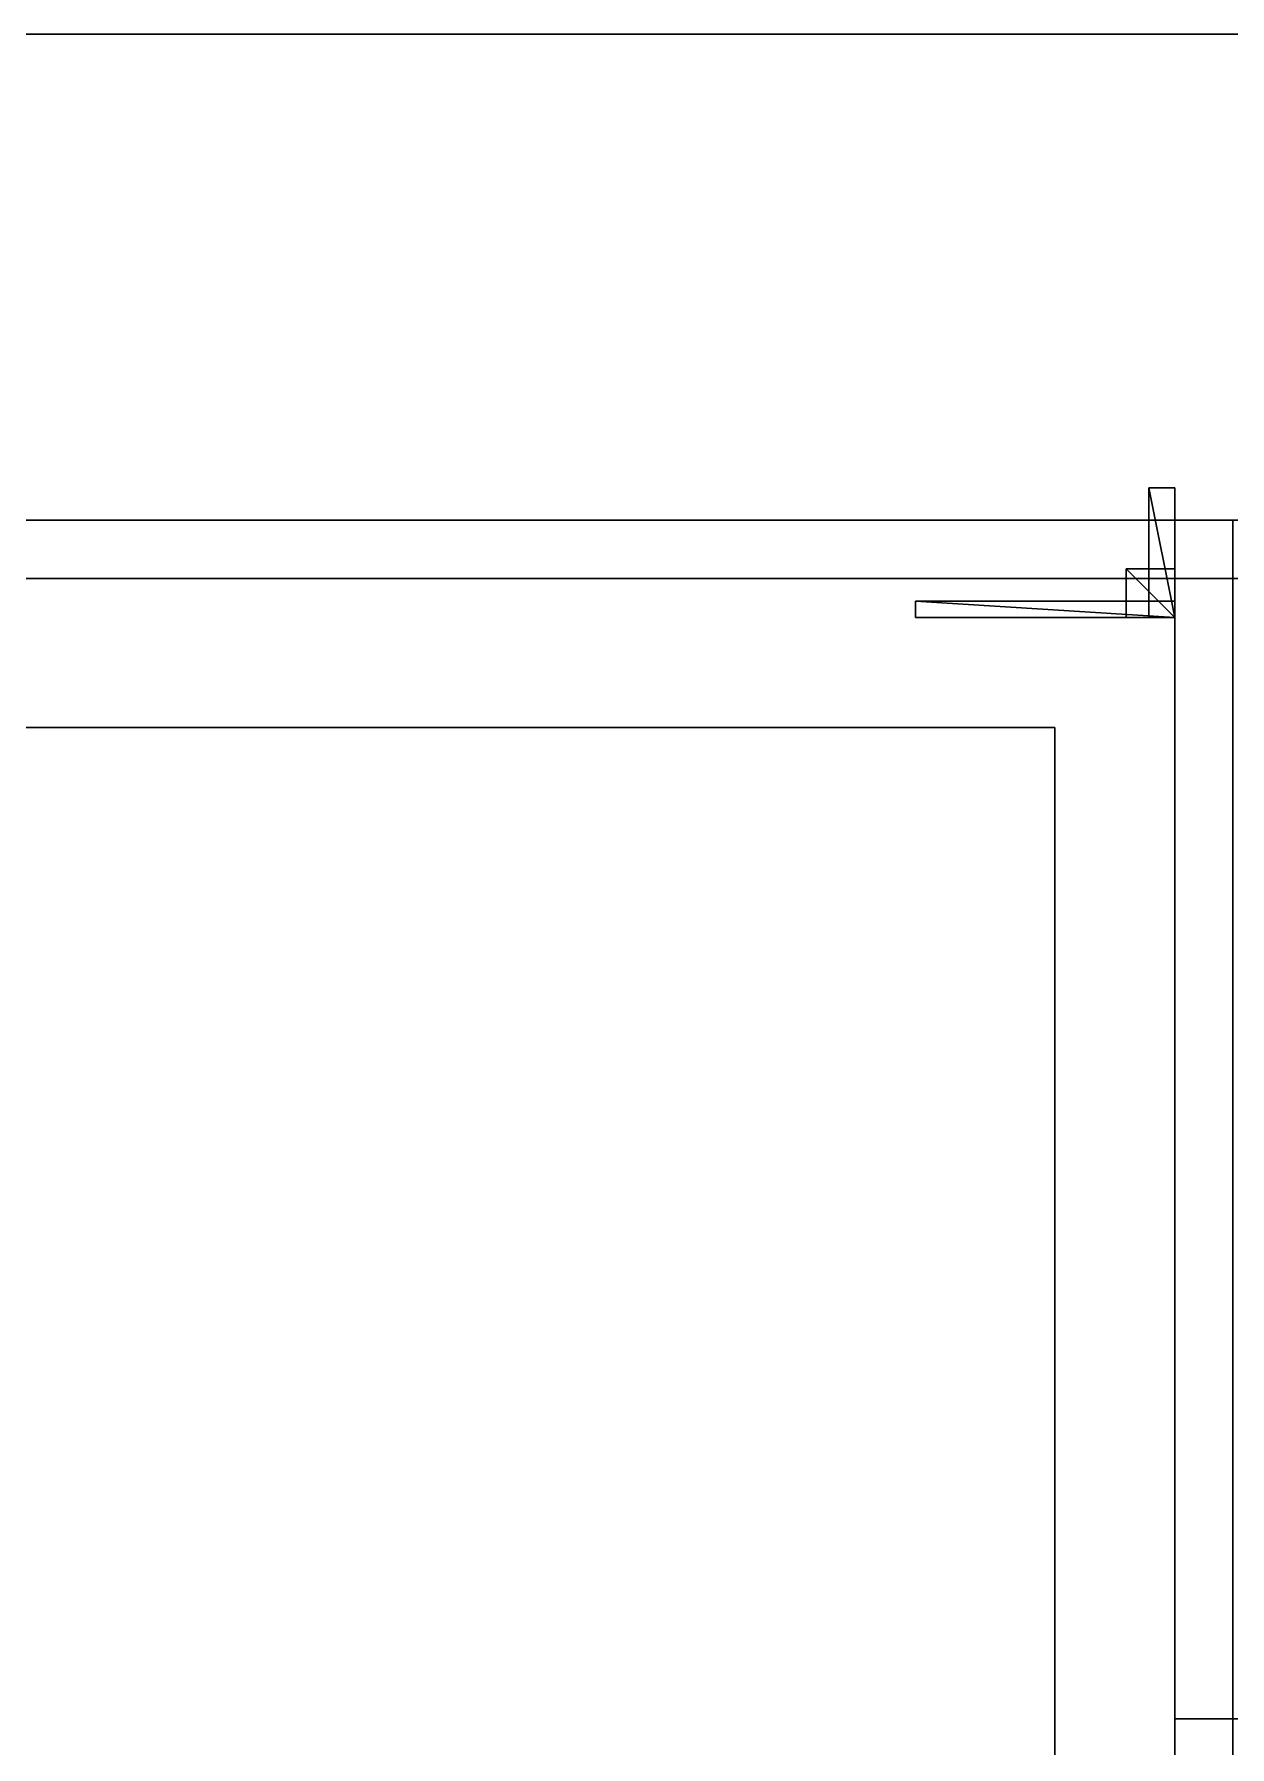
# Model space of a CAD drawing. Extents: x 0 to 3903, y -1756 to 0.
# Drawn here: x 555 to 924, y -547 to -18 of the extents above; entities that cross this region are included whole.
import ezdxf

# ---------------------------------------------------------------- set-up
doc = ezdxf.new("R2010")
doc.units = 0
for name, color, linetype in [('LAYER0', 7, 'CONTINUOUS'), ('LAYER1', 7, 'CONTINUOUS'), ('LAYER14', 2, 'CONTINUOUS'), ('LAYER148', 35, 'CONTINUOUS'), ('LAYER149', 35, 'CONTINUOUS'), ('LAYER15', 7, 'CONTINUOUS'), ('LAYER150', 2, 'CONTINUOUS'), ('LAYER151', 8, 'CONTINUOUS'), ('LAYER152', 8, 'CONTINUOUS'), ('LAYER16', 253, 'CONTINUOUS'), ('LAYER17', 253, 'CONTINUOUS'), ('LAYER18', 253, 'CONTINUOUS'), ('LAYER19', 253, 'CONTINUOUS'), ('LAYER20', 253, 'CONTINUOUS'), ('LAYER21', 253, 'CONTINUOUS'), ('LAYER22', 7, 'CONTINUOUS'), ('LAYER24', 7, 'CONTINUOUS'), ('LAYER5', 7, 'CONTINUOUS')]:
    doc.layers.add(name, color=color, linetype=linetype)

msp = doc.modelspace()

# ---------------------------------------------------------------- linework, layer by layer
at = {"layer": 'LAYER0', "invisible_edges": 1}
for points in [[(3902.994, -18.002), (0.0042, -1756.002), (0.0042, -18.002), (3902.994, -18.002)], [(0.0042, -1756.002), (3902.994, -18.002), (3902.994, -1756.002), (0.0042, -1756.002)], [(0.0042, -18.002, 5), (3902.994, -18.002), (0.0042, -18.002), (0.0042, -18.002, 5)], [(3902.994, -18.002), (0.0042, -18.002, 5), (3902.994, -18.002, 5), (3902.994, -18.002)], [(3902.994, -1756.002, 5), (0.0042, -18.002, 5), (0.0042, -1756.002, 5), (3902.994, -1756.002, 5)], [(0.0042, -18.002, 5), (3902.994, -1756.002, 5), (3902.994, -18.002, 5), (0.0042, -18.002, 5)]]:
    msp.add_3dface(points, dxfattribs=at)
at = {"layer": 'LAYER1'}
for points, invisible_edges in [([(150.0021, -168.0032, 5), (0.0021, -18.0032, 5), (3903.002, -18.0032, 5), (150.0021, -168.0032, 5)], 5), ([(0.0021, -18.0032, 2955), (3903.002, -18.0032, 5), (0.0021, -18.0032, 5), (0.0021, -18.0032, 2955)], 1), ([(3903.002, -18.0032, 5), (0.0021, -18.0032, 2955), (3903.002, -18.0032, 2955), (3903.002, -18.0032, 5)], 1), ([(150.0021, -168.0032, 5), (3903.002, -18.0032, 5), (3753.002, -168.0032, 5), (150.0021, -168.0032, 5)], 3), ([(150.0021, -168.0032, 2955), (3042.972, -168.0032, 1170), (3753.002, -168.0032, 2955), (150.0021, -168.0032, 2955)], 3), ([(150.0021, -168.0032, 2955), (666.0021, -168.0032, 1163), (3042.972, -168.0032, 1170), (150.0021, -168.0032, 2955)], 7), ([(150.0021, -168.0032, 2955), (666.0021, -168.0032, 1083), (666.0021, -168.0032, 1163), (150.0021, -168.0032, 2955)], 5), ([(666.0021, -168.0032, 1083), (150.0021, -168.0032, 5), (726.0021, -168.0032, 1083), (666.0021, -168.0032, 1083)], 3), ([(150.0021, -168.0032, 5), (666.0021, -168.0032, 1083), (150.0021, -168.0032, 2955), (150.0021, -168.0032, 5)], 3), ([(150.0021, -168.0032, 5), (3162.972, -168.0032, 1090), (726.0021, -168.0032, 1083), (150.0021, -168.0032, 5)], 7), ([(3753.002, -168.0032, 5), (3162.972, -168.0032, 1090), (150.0021, -168.0032, 5), (3753.002, -168.0032, 5)], 3), ([(726.0021, -168.0032, 1163), (3042.972, -168.0032, 1170), (666.0021, -168.0032, 1163), (726.0021, -168.0032, 1163)], 3), ([(726.0021, -168.0032, 1163), (3042.972, -168.0032, 1090), (3042.972, -168.0032, 1170), (726.0021, -168.0032, 1163)], 5), ([(3042.972, -168.0032, 1090), (726.0021, -168.0032, 1083), (3162.972, -168.0032, 1090), (3042.972, -168.0032, 1090)], 3), ([(726.0021, -168.0032, 1083), (3042.972, -168.0032, 1090), (726.0021, -168.0032, 1163), (726.0021, -168.0032, 1083)], 3)]:
    msp.add_3dface(points, dxfattribs=dict(at, invisible_edges=invisible_edges))
at = {"layer": 'LAYER14'}
for points in [[(827.0002, -198, 855.5), (827.0002, -193, 832.5), (827.0002, -198, 832.5), (827.0002, -198, 855.5)], [(827.0002, -193, 855.5), (827.0002, -193, 832.5), (827.0002, -198, 855.5), (827.0002, -193, 855.5)], [(907.0002, -198, 855.5), (827.0002, -193, 855.5), (827.0002, -198, 855.5), (907.0002, -198, 855.5)], [(907.0002, -193, 855.5), (827.0002, -193, 855.5), (907.0002, -198, 855.5), (907.0002, -193, 855.5)], [(827.0002, -193, 832.5), (907.0002, -198, 832.5), (827.0002, -198, 832.5), (827.0002, -193, 832.5)], [(907.0002, -193, 832.5), (907.0002, -198, 832.5), (827.0002, -193, 832.5), (907.0002, -193, 832.5)], [(827.0002, -193, 855.5), (907.0002, -193, 832.5), (827.0002, -193, 832.5), (827.0002, -193, 855.5)], [(907.0002, -193, 855.5), (907.0002, -193, 832.5), (827.0002, -193, 855.5), (907.0002, -193, 855.5)], [(907.0002, -198, 832.5), (907.0002, -193, 855.5), (907.0002, -198, 855.5), (907.0002, -198, 832.5)], [(907.0002, -193, 832.5), (907.0002, -193, 855.5), (907.0002, -198, 832.5), (907.0002, -193, 832.5)], [(827.0002, -198, 832.5), (907.0002, -198, 855.5), (827.0002, -198, 855.5), (827.0002, -198, 832.5)], [(907.0002, -198, 832.5), (907.0002, -198, 855.5), (827.0002, -198, 832.5), (907.0002, -198, 832.5)]]:
    msp.add_3dface(points, dxfattribs=at)
at = {"layer": 'LAYER148'}
for points, invisible_edges in [([(2405, -168.001, 930), (155.0002, -168.001, 885), (155.0002, -168.001, 930), (2405, -168.001, 930)], 1), ([(155.0002, -168.001, 885), (2405, -168.001, 930), (2405, -168.001, 885), (155.0002, -168.001, 885)], 1), ([(240.0003, -232.001, 885), (155.0002, -168.001, 885), (870.0003, -232.001, 885), (240.0003, -232.001, 885)], 3), ([(2405, -168.001, 885), (870.0003, -232.001, 885), (155.0002, -168.001, 885), (2405, -168.001, 885)], 3), ([(155.0002, -168.001, 930), (240.0003, -232.001, 930), (2405, -168.001, 930), (155.0002, -168.001, 930)], 3), ([(870.0003, -232.001, 930), (2405, -168.001, 930), (240.0003, -232.001, 930), (870.0003, -232.001, 930)], 3), ([(870.0003, -232.001, 885), (2405, -168.001, 885), (2405, -738.001, 885), (870.0003, -232.001, 885)], 5), ([(2405, -168.001, 930), (870.0003, -232.001, 930), (2405, -738.001, 930), (2405, -168.001, 930)], 3), ([(870.0003, -232.001, 885), (2405, -738.001, 885), (870.0003, -692.001, 885), (870.0003, -232.001, 885)], 3), ([(2405, -738.001, 930), (870.0003, -232.001, 930), (870.0003, -692.001, 930), (2405, -738.001, 930)], 5)]:
    msp.add_3dface(points, dxfattribs=dict(at, invisible_edges=invisible_edges))
at = {"layer": 'LAYER149'}
for points, invisible_edges in [([(3753, -168.001, 930), (3735, -186.001, 930), (155, -168.001, 930), (3753, -168.001, 930)], 3), ([(155, -168.001, 930), (3735, -186.001, 930), (173, -186.001, 930), (155, -168.001, 930)], 5), ([(155, -168.001, 980), (3753, -168.001, 930), (155, -168.001, 930), (155, -168.001, 980)], 1), ([(3753, -168.001, 930), (155, -168.001, 980), (3753, -168.001, 980), (3753, -168.001, 930)], 1), ([(3735, -186.001, 980), (3753, -168.001, 980), (155, -168.001, 980), (3735, -186.001, 980)], 5), ([(3735, -186.001, 980), (155, -168.001, 980), (173, -186.001, 980), (3735, -186.001, 980)], 3), ([(3735, -186.001, 980), (173, -186.001, 930), (3735, -186.001, 930), (3735, -186.001, 980)], 1), ([(173, -186.001, 930), (3735, -186.001, 980), (173, -186.001, 980), (173, -186.001, 930)], 1)]:
    msp.add_3dface(points, dxfattribs=dict(at, invisible_edges=invisible_edges))
at = {"layer": 'LAYER15', "invisible_edges": 1}
for points in [[(907.0002, -198, 855.5), (827.0002, -193, 855.5), (827.0002, -198, 855.5), (907.0002, -198, 855.5)], [(827.0002, -193, 855.5), (907.0002, -198, 855.5), (907.0002, -193, 855.5), (827.0002, -193, 855.5)], [(827.0002, -193, 855.5), (827.0002, -198, 832.5), (827.0002, -198, 855.5), (827.0002, -193, 855.5)], [(827.0002, -198, 832.5), (827.0002, -193, 855.5), (827.0002, -193, 832.5), (827.0002, -198, 832.5)], [(907.0002, -193, 832.5), (827.0002, -198, 832.5), (827.0002, -193, 832.5), (907.0002, -193, 832.5)], [(827.0002, -198, 832.5), (907.0002, -193, 832.5), (907.0002, -198, 832.5), (827.0002, -198, 832.5)], [(827.0002, -193, 855.5), (907.0002, -193, 832.5), (827.0002, -193, 832.5), (827.0002, -193, 855.5)], [(907.0002, -193, 832.5), (827.0002, -193, 855.5), (907.0002, -193, 855.5), (907.0002, -193, 832.5)], [(907.0002, -193, 832.5), (907.0002, -198, 855.5), (907.0002, -198, 832.5), (907.0002, -193, 832.5)], [(907.0002, -198, 855.5), (907.0002, -193, 832.5), (907.0002, -193, 855.5), (907.0002, -198, 855.5)], [(907.0002, -198, 855.5), (827.0002, -198, 832.5), (907.0002, -198, 832.5), (907.0002, -198, 855.5)], [(827.0002, -198, 832.5), (907.0002, -198, 855.5), (827.0002, -198, 855.5), (827.0002, -198, 832.5)]]:
    msp.add_3dface(points, dxfattribs=at)
at = {"layer": 'LAYER150', "invisible_edges": 1}
for points in [[(240.0002, -692.001, 690), (870.0002, -232.001, 690), (870.0002, -692.001, 690), (240.0002, -692.001, 690)], [(870.0002, -232.001, 690), (240.0002, -692.001, 690), (240.0002, -232.001, 690), (870.0002, -232.001, 690)], [(240.0002, -232.001, 930), (870.0002, -232.001, 690), (240.0002, -232.001, 690), (240.0002, -232.001, 930)], [(870.0002, -232.001, 690), (240.0002, -232.001, 930), (870.0002, -232.001, 930), (870.0002, -232.001, 690)], [(240.0002, -232.001, 930), (870.0002, -692.001, 930), (870.0002, -232.001, 930), (240.0002, -232.001, 930)], [(870.0002, -692.001, 930), (240.0002, -232.001, 930), (240.0002, -692.001, 930), (870.0002, -692.001, 930)], [(870.0002, -692.001, 930), (870.0002, -232.001, 690), (870.0002, -232.001, 930), (870.0002, -692.001, 930)], [(870.0002, -232.001, 690), (870.0002, -692.001, 930), (870.0002, -692.001, 690), (870.0002, -232.001, 690)]]:
    msp.add_3dface(points, dxfattribs=at)
at = {"layer": 'LAYER151', "invisible_edges": 1}
for points in [[(3535, -168, 1605), (907.0002, -538, 1605), (907.0002, -168, 1605), (3535, -168, 1605)], [(907.0002, -538, 1605), (3535, -168, 1605), (3535, -538, 1605), (907.0002, -538, 1605)], [(907.0002, -168, 1623), (907.0002, -538, 1605), (907.0002, -538, 1623), (907.0002, -168, 1623)], [(907.0002, -538, 1605), (907.0002, -168, 1623), (907.0002, -168, 1605), (907.0002, -538, 1605)], [(907.0002, -168, 1623), (3535, -168, 1605), (907.0002, -168, 1605), (907.0002, -168, 1623)], [(3535, -168, 1605), (907.0002, -168, 1623), (3535, -168, 1623), (3535, -168, 1605)], [(3535, -538, 1623), (907.0002, -168, 1623), (907.0002, -538, 1623), (3535, -538, 1623)], [(907.0002, -168, 1623), (3535, -538, 1623), (3535, -168, 1623), (907.0002, -168, 1623)], [(3535, -538, 1623), (907.0002, -538, 1605), (3535, -538, 1605), (3535, -538, 1623)], [(907.0002, -538, 1605), (3535, -538, 1623), (907.0002, -538, 1623), (907.0002, -538, 1605)]]:
    msp.add_3dface(points, dxfattribs=at)
at = {"layer": 'LAYER152', "invisible_edges": 1}
for points in [[(907.0002, -168, 1623), (925.0002, -538, 1623), (907.0002, -538, 1623), (907.0002, -168, 1623)], [(925.0002, -538, 1623), (907.0002, -168, 1623), (925.0002, -168, 1623), (925.0002, -538, 1623)], [(925.0002, -168, 2505), (907.0002, -538, 2505), (925.0002, -538, 2505), (925.0002, -168, 2505)], [(907.0002, -538, 2505), (925.0002, -168, 2505), (907.0002, -168, 2505), (907.0002, -538, 2505)], [(907.0002, -168, 1623), (925.0002, -168, 2505), (925.0002, -168, 1623), (907.0002, -168, 1623)], [(925.0002, -168, 2505), (907.0002, -168, 1623), (907.0002, -168, 2505), (925.0002, -168, 2505)], [(907.0002, -538, 2505), (907.0002, -168, 1623), (907.0002, -538, 1623), (907.0002, -538, 2505)], [(907.0002, -168, 1623), (907.0002, -538, 2505), (907.0002, -168, 2505), (907.0002, -168, 1623)], [(907.0002, -538, 2505), (925.0002, -538, 1623), (925.0002, -538, 2505), (907.0002, -538, 2505)], [(925.0002, -538, 1623), (907.0002, -538, 2505), (907.0002, -538, 1623), (925.0002, -538, 1623)]]:
    msp.add_3dface(points, dxfattribs=at)
at = {"layer": 'LAYER16'}
for points in [[(892.0002, -198, 855.5), (892.0002, -183, 840.5), (892.0002, -198, 840.5), (892.0002, -198, 855.5)], [(892.0002, -183, 855.5), (892.0002, -183, 840.5), (892.0002, -198, 855.5), (892.0002, -183, 855.5)], [(907.0002, -198, 855.5), (892.0002, -183, 855.5), (892.0002, -198, 855.5), (907.0002, -198, 855.5)], [(907.0002, -183, 855.5), (892.0002, -183, 855.5), (907.0002, -198, 855.5), (907.0002, -183, 855.5)], [(892.0002, -183, 840.5), (907.0002, -198, 840.5), (892.0002, -198, 840.5), (892.0002, -183, 840.5)], [(907.0002, -183, 840.5), (907.0002, -198, 840.5), (892.0002, -183, 840.5), (907.0002, -183, 840.5)], [(892.0002, -183, 855.5), (907.0002, -183, 840.5), (892.0002, -183, 840.5), (892.0002, -183, 855.5)], [(907.0002, -183, 855.5), (907.0002, -183, 840.5), (892.0002, -183, 855.5), (907.0002, -183, 855.5)], [(907.0002, -198, 840.5), (907.0002, -183, 855.5), (907.0002, -198, 855.5), (907.0002, -198, 840.5)], [(907.0002, -183, 840.5), (907.0002, -183, 855.5), (907.0002, -198, 840.5), (907.0002, -183, 840.5)], [(892.0002, -198, 840.5), (907.0002, -198, 855.5), (892.0002, -198, 855.5), (892.0002, -198, 840.5)], [(907.0002, -198, 840.5), (907.0002, -198, 855.5), (892.0002, -198, 840.5), (907.0002, -198, 840.5)]]:
    msp.add_3dface(points, dxfattribs=at)
at = {"layer": 'LAYER17'}
for points in [[(892.0002, -198, 855.5), (892.0002, -183, 840.5), (892.0002, -198, 840.5), (892.0002, -198, 855.5)], [(892.0002, -183, 855.5), (892.0002, -183, 840.5), (892.0002, -198, 855.5), (892.0002, -183, 855.5)], [(907.0002, -198, 855.5), (892.0002, -183, 855.5), (892.0002, -198, 855.5), (907.0002, -198, 855.5)], [(907.0002, -183, 855.5), (892.0002, -183, 855.5), (907.0002, -198, 855.5), (907.0002, -183, 855.5)], [(892.0002, -183, 840.5), (907.0002, -198, 840.5), (892.0002, -198, 840.5), (892.0002, -183, 840.5)], [(907.0002, -183, 840.5), (907.0002, -198, 840.5), (892.0002, -183, 840.5), (907.0002, -183, 840.5)], [(892.0002, -183, 855.5), (907.0002, -183, 840.5), (892.0002, -183, 840.5), (892.0002, -183, 855.5)], [(907.0002, -183, 855.5), (907.0002, -183, 840.5), (892.0002, -183, 855.5), (907.0002, -183, 855.5)], [(907.0002, -198, 840.5), (907.0002, -183, 855.5), (907.0002, -198, 855.5), (907.0002, -198, 840.5)], [(907.0002, -183, 840.5), (907.0002, -183, 855.5), (907.0002, -198, 840.5), (907.0002, -183, 840.5)], [(892.0002, -198, 840.5), (907.0002, -198, 855.5), (892.0002, -198, 855.5), (892.0002, -198, 840.5)], [(907.0002, -198, 840.5), (907.0002, -198, 855.5), (892.0002, -198, 840.5), (907.0002, -198, 840.5)]]:
    msp.add_3dface(points, dxfattribs=at)
at = {"layer": 'LAYER18'}
for points in [[(892.0002, -198, 855.5), (892.0002, -183, 840.5), (892.0002, -198, 840.5), (892.0002, -198, 855.5)], [(892.0002, -183, 855.5), (892.0002, -183, 840.5), (892.0002, -198, 855.5), (892.0002, -183, 855.5)], [(907.0002, -198, 855.5), (892.0002, -183, 855.5), (892.0002, -198, 855.5), (907.0002, -198, 855.5)], [(907.0002, -183, 855.5), (892.0002, -183, 855.5), (907.0002, -198, 855.5), (907.0002, -183, 855.5)], [(892.0002, -183, 840.5), (907.0002, -198, 840.5), (892.0002, -198, 840.5), (892.0002, -183, 840.5)], [(907.0002, -183, 840.5), (907.0002, -198, 840.5), (892.0002, -183, 840.5), (907.0002, -183, 840.5)], [(892.0002, -183, 855.5), (907.0002, -183, 840.5), (892.0002, -183, 840.5), (892.0002, -183, 855.5)], [(907.0002, -183, 855.5), (907.0002, -183, 840.5), (892.0002, -183, 855.5), (907.0002, -183, 855.5)], [(907.0002, -198, 840.5), (907.0002, -183, 855.5), (907.0002, -198, 855.5), (907.0002, -198, 840.5)], [(907.0002, -183, 840.5), (907.0002, -183, 855.5), (907.0002, -198, 840.5), (907.0002, -183, 840.5)], [(892.0002, -198, 840.5), (907.0002, -198, 855.5), (892.0002, -198, 855.5), (892.0002, -198, 840.5)], [(907.0002, -198, 840.5), (907.0002, -198, 855.5), (892.0002, -198, 840.5), (907.0002, -198, 840.5)]]:
    msp.add_3dface(points, dxfattribs=at)
at = {"layer": 'LAYER19'}
for points in [[(892.0002, -198, 855.5), (892.0002, -183, 840.5), (892.0002, -198, 840.5), (892.0002, -198, 855.5)], [(892.0002, -183, 855.5), (892.0002, -183, 840.5), (892.0002, -198, 855.5), (892.0002, -183, 855.5)], [(907.0002, -198, 855.5), (892.0002, -183, 855.5), (892.0002, -198, 855.5), (907.0002, -198, 855.5)], [(907.0002, -183, 855.5), (892.0002, -183, 855.5), (907.0002, -198, 855.5), (907.0002, -183, 855.5)], [(892.0002, -183, 840.5), (907.0002, -198, 840.5), (892.0002, -198, 840.5), (892.0002, -183, 840.5)], [(907.0002, -183, 840.5), (907.0002, -198, 840.5), (892.0002, -183, 840.5), (907.0002, -183, 840.5)], [(892.0002, -183, 855.5), (907.0002, -183, 840.5), (892.0002, -183, 840.5), (892.0002, -183, 855.5)], [(907.0002, -183, 855.5), (907.0002, -183, 840.5), (892.0002, -183, 855.5), (907.0002, -183, 855.5)], [(907.0002, -198, 840.5), (907.0002, -183, 855.5), (907.0002, -198, 855.5), (907.0002, -198, 840.5)], [(907.0002, -183, 840.5), (907.0002, -183, 855.5), (907.0002, -198, 840.5), (907.0002, -183, 840.5)], [(892.0002, -198, 840.5), (907.0002, -198, 855.5), (892.0002, -198, 855.5), (892.0002, -198, 840.5)], [(907.0002, -198, 840.5), (907.0002, -198, 855.5), (892.0002, -198, 840.5), (907.0002, -198, 840.5)]]:
    msp.add_3dface(points, dxfattribs=at)
at = {"layer": 'LAYER20'}
for points in [[(899.0002, -198, 855.5), (899.0002, -158, 847.5), (899.0002, -198, 847.5), (899.0002, -198, 855.5)], [(899.0002, -158, 855.5), (899.0002, -158, 847.5), (899.0002, -198, 855.5), (899.0002, -158, 855.5)], [(907.0002, -198, 855.5), (899.0002, -158, 855.5), (899.0002, -198, 855.5), (907.0002, -198, 855.5)], [(907.0002, -158, 855.5), (899.0002, -158, 855.5), (907.0002, -198, 855.5), (907.0002, -158, 855.5)], [(899.0002, -158, 847.5), (907.0002, -198, 847.5), (899.0002, -198, 847.5), (899.0002, -158, 847.5)], [(907.0002, -158, 847.5), (907.0002, -198, 847.5), (899.0002, -158, 847.5), (907.0002, -158, 847.5)], [(899.0002, -158, 855.5), (907.0002, -158, 847.5), (899.0002, -158, 847.5), (899.0002, -158, 855.5)], [(907.0002, -158, 855.5), (907.0002, -158, 847.5), (899.0002, -158, 855.5), (907.0002, -158, 855.5)], [(907.0002, -198, 847.5), (907.0002, -158, 855.5), (907.0002, -198, 855.5), (907.0002, -198, 847.5)], [(907.0002, -158, 847.5), (907.0002, -158, 855.5), (907.0002, -198, 847.5), (907.0002, -158, 847.5)], [(899.0002, -198, 847.5), (907.0002, -198, 855.5), (899.0002, -198, 855.5), (899.0002, -198, 847.5)], [(907.0002, -198, 847.5), (907.0002, -198, 855.5), (899.0002, -198, 847.5), (907.0002, -198, 847.5)]]:
    msp.add_3dface(points, dxfattribs=at)
at = {"layer": 'LAYER21'}
for points in [[(827.0002, -198, 855.5), (827.0002, -193, 839.5), (827.0002, -198, 839.5), (827.0002, -198, 855.5)], [(827.0002, -193, 855.5), (827.0002, -193, 839.5), (827.0002, -198, 855.5), (827.0002, -193, 855.5)], [(907.0002, -198, 855.5), (827.0002, -193, 855.5), (827.0002, -198, 855.5), (907.0002, -198, 855.5)], [(907.0002, -193, 855.5), (827.0002, -193, 855.5), (907.0002, -198, 855.5), (907.0002, -193, 855.5)], [(827.0002, -193, 839.5), (907.0002, -198, 839.5), (827.0002, -198, 839.5), (827.0002, -193, 839.5)], [(907.0002, -193, 839.5), (907.0002, -198, 839.5), (827.0002, -193, 839.5), (907.0002, -193, 839.5)], [(827.0002, -193, 855.5), (907.0002, -193, 839.5), (827.0002, -193, 839.5), (827.0002, -193, 855.5)], [(907.0002, -193, 855.5), (907.0002, -193, 839.5), (827.0002, -193, 855.5), (907.0002, -193, 855.5)], [(907.0002, -198, 839.5), (907.0002, -193, 855.5), (907.0002, -198, 855.5), (907.0002, -198, 839.5)], [(907.0002, -193, 839.5), (907.0002, -193, 855.5), (907.0002, -198, 839.5), (907.0002, -193, 839.5)], [(827.0002, -198, 839.5), (907.0002, -198, 855.5), (827.0002, -198, 855.5), (827.0002, -198, 839.5)], [(907.0002, -198, 839.5), (907.0002, -198, 855.5), (827.0002, -198, 839.5), (907.0002, -198, 839.5)]]:
    msp.add_3dface(points, dxfattribs=at)
at = {"layer": 'LAYER22', "invisible_edges": 1}
for points in [[(907.0001, -168, 206), (203.0001, -718, 206), (203.0001, -168, 206), (907.0001, -168, 206)], [(203.0001, -718, 206), (907.0001, -168, 206), (907.0001, -718, 206), (203.0001, -718, 206)], [(203.0001, -168, 224), (907.0001, -168, 206), (203.0001, -168, 206), (203.0001, -168, 224)], [(907.0001, -168, 206), (203.0001, -168, 224), (907.0001, -168, 224), (907.0001, -168, 206)], [(907.0001, -718, 224), (203.0001, -168, 224), (203.0001, -718, 224), (907.0001, -718, 224)], [(203.0001, -168, 224), (907.0001, -718, 224), (907.0001, -168, 224), (203.0001, -168, 224)], [(907.0001, -168, 206), (907.0001, -718, 224), (907.0001, -718, 206), (907.0001, -168, 206)], [(907.0001, -718, 224), (907.0001, -168, 206), (907.0001, -168, 224), (907.0001, -718, 224)]]:
    msp.add_3dface(points, dxfattribs=at)
at = {"layer": 'LAYER24', "invisible_edges": 1}
for points in [[(907.0001, -168, 885), (203.0001, -168, 765), (203.0001, -168, 885), (907.0001, -168, 885)], [(203.0001, -168, 765), (907.0001, -168, 885), (907.0001, -168, 765), (203.0001, -168, 765)], [(907.0001, -186, 765), (203.0001, -168, 765), (907.0001, -168, 765), (907.0001, -186, 765)], [(203.0001, -168, 765), (907.0001, -186, 765), (203.0001, -186, 765), (203.0001, -168, 765)], [(203.0001, -186, 885), (907.0001, -168, 885), (203.0001, -168, 885), (203.0001, -186, 885)], [(907.0001, -168, 885), (203.0001, -186, 885), (907.0001, -186, 885), (907.0001, -168, 885)], [(907.0001, -168, 885), (907.0001, -186, 765), (907.0001, -168, 765), (907.0001, -168, 885)], [(907.0001, -186, 765), (907.0001, -168, 885), (907.0001, -186, 885), (907.0001, -186, 765)], [(907.0001, -186, 765), (203.0001, -186, 885), (203.0001, -186, 765), (907.0001, -186, 765)], [(203.0001, -186, 885), (907.0001, -186, 765), (907.0001, -186, 885), (203.0001, -186, 885)]]:
    msp.add_3dface(points, dxfattribs=at)
at = {"layer": 'LAYER5', "invisible_edges": 1}
for points in [[(907.0002, -168, 205), (907.0002, -718, 885), (907.0002, -168, 885), (907.0002, -168, 205)], [(907.0002, -718, 885), (907.0002, -168, 205), (907.0002, -718, 205), (907.0002, -718, 885)], [(907.0002, -168, 205), (925.0002, -718, 205), (907.0002, -718, 205), (907.0002, -168, 205)], [(925.0002, -718, 205), (907.0002, -168, 205), (925.0002, -168, 205), (925.0002, -718, 205)], [(925.0002, -168, 885), (907.0002, -718, 885), (925.0002, -718, 885), (925.0002, -168, 885)], [(907.0002, -718, 885), (925.0002, -168, 885), (907.0002, -168, 885), (907.0002, -718, 885)], [(925.0002, -168, 885), (907.0002, -168, 205), (907.0002, -168, 885), (925.0002, -168, 885)], [(907.0002, -168, 205), (925.0002, -168, 885), (925.0002, -168, 205), (907.0002, -168, 205)]]:
    msp.add_3dface(points, dxfattribs=at)

# ---------------------------------------------------------------- meshes
at = {"layer": 'LAYER1'}
mesh = msp.add_polymesh((5, 2), dxfattribs=at)
for k, corner in enumerate([(150.0001, -168.0002, 2955), (150.0001, -1606, 2955), (3752.999, -168.0002, 2955), (150.0001, -168.0002, 2955), (3752.999, -1606, 2955), (3752.999, -168.0002, 2955), (150, -1606, 2955), (3752.999, -1606, 2955), (0, -1756, 2955), (3902.999, -1756, 2955)]):
    mesh.set_mesh_vertex(divmod(k, 2), corner)

doc.saveas('drawing.dxf')
